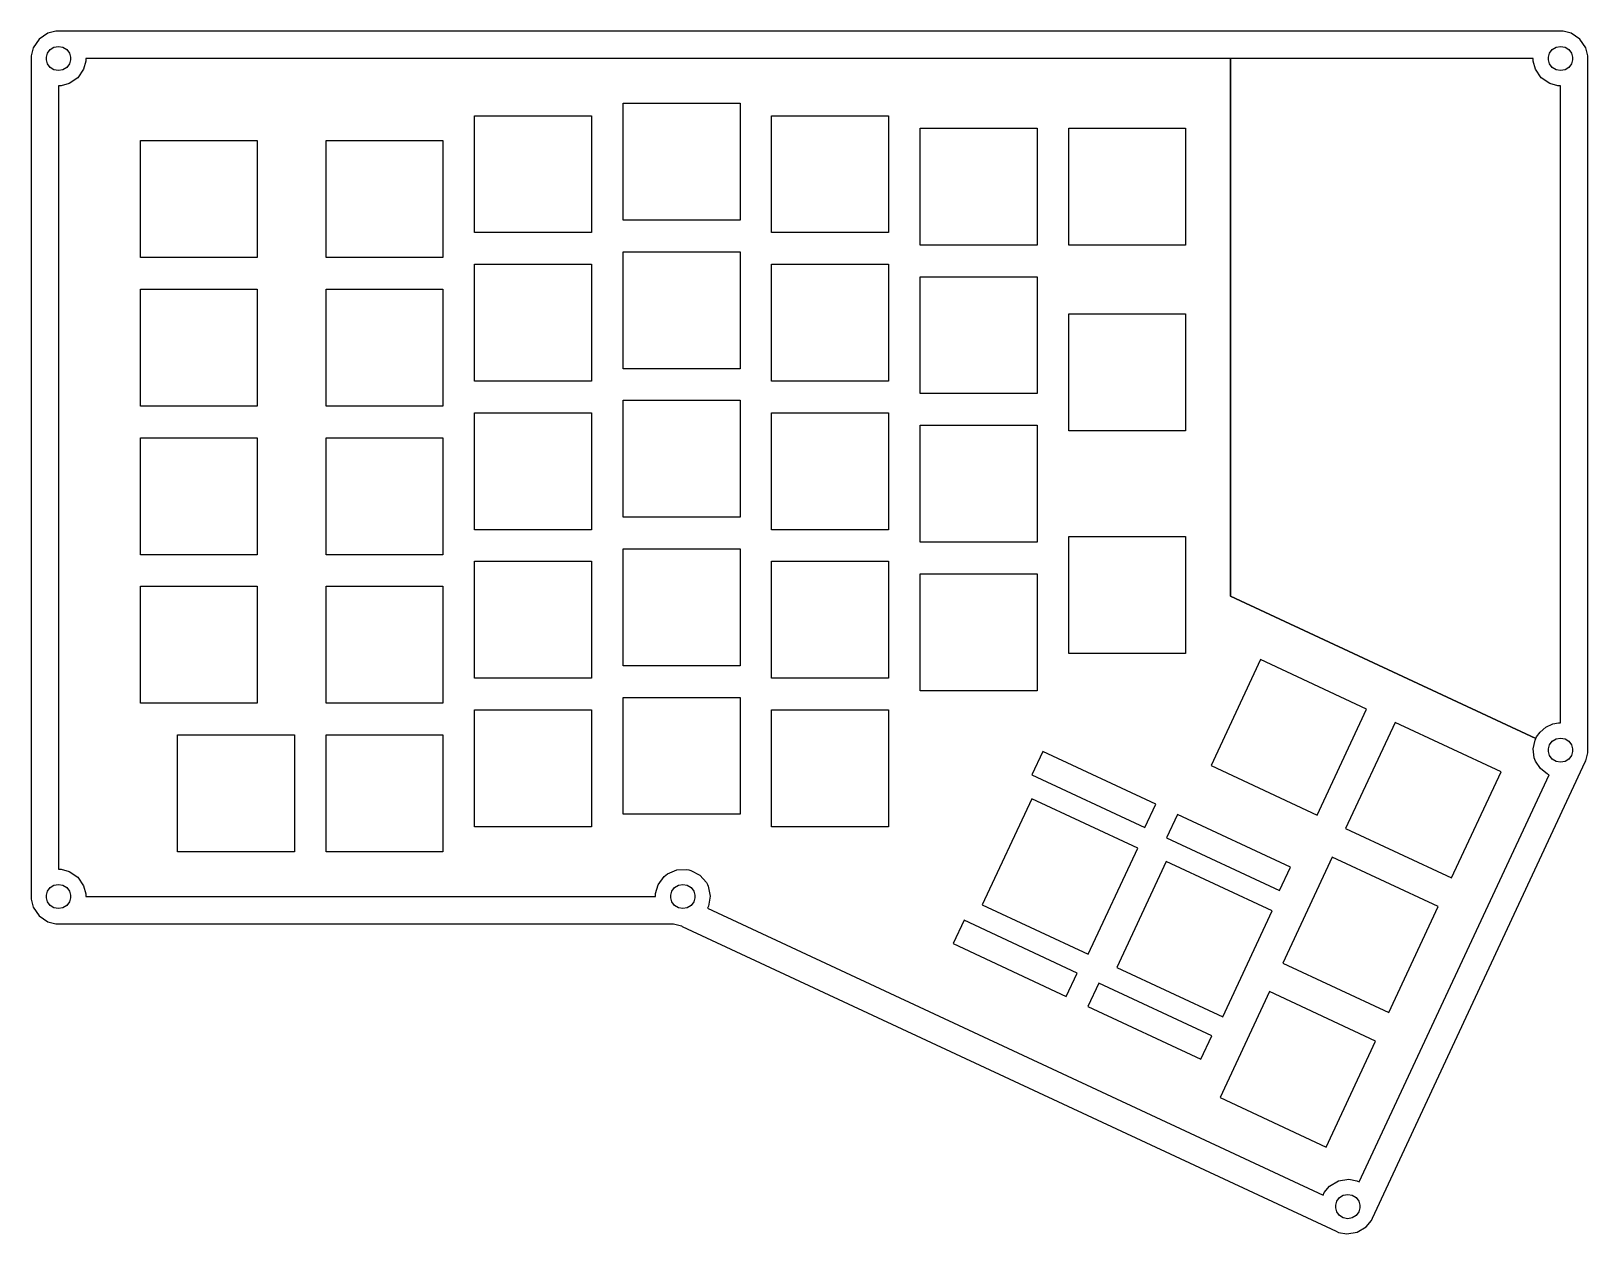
# Model space of a CAD drawing. Extents: x 0 to 200, y 0 to 154.
import ezdxf

# ---------------------------------------------------------------- set-up
doc = ezdxf.new("R2010")
doc.units = 0
doc.layers.get('0').update_dxf_attribs({"linetype": 'CONTINUOUS'})

msp = doc.modelspace()

# ---------------------------------------------------------------- linework, layer by layer
at = {"color": 1}
for p, q in [((2.18695, 154.193), (1.07349, 153.443)), ((3.20807, 154.467), (2.18695, 154.193)), ((3.54983, 154.467), (3.20807, 154.467)), ((196.202, 154.467), (3.54983, 154.467)), ((196.543, 154.467), (196.202, 154.467)), ((197.564, 154.193), (196.543, 154.467)), ((198.676, 153.443), (197.564, 154.193)), ((0.32384, 152.33), (0.04961, 151.309)), ((1.07349, 153.443), (0.32384, 152.33)), ((2.13183, 151.646), (2.48322, 152.13)), ((2.48322, 152.13), (2.97932, 152.421)), ((2.97932, 152.421), (3.54983, 152.517)), ((3.54983, 152.517), (4.11896, 152.421)), ((4.11896, 152.421), (4.61504, 152.13)), ((4.61504, 152.13), (4.96644, 151.646)), ((194.784, 151.646), (195.136, 152.13)), ((195.136, 152.13), (195.632, 152.421)), ((195.632, 152.421), (196.201, 152.517)), ((196.201, 152.517), (196.77, 152.421)), ((196.77, 152.421), (197.266, 152.13)), ((197.266, 152.13), (197.618, 151.646)), ((199.426, 152.33), (198.676, 153.443)), ((199.701, 151.309), (199.426, 152.33)), ((0.04961, 151.309), (0.04961, 150.967)), ((0.04961, 150.967), (0.04961, 43.4813)), ((1.99953, 151.138), (2.13183, 151.646)), ((1.99953, 150.967), (1.99953, 151.138)), ((1.99953, 150.797), (1.99953, 150.967)), ((2.13183, 150.289), (1.99953, 150.797)), ((2.48322, 149.805), (2.13183, 150.289)), ((2.97932, 149.514), (2.48322, 149.805)), ((4.61504, 149.805), (4.11896, 149.514)), ((4.96644, 150.289), (4.61504, 149.805)), ((4.96644, 151.646), (5.10011, 151.138)), ((5.10011, 150.797), (4.96644, 150.289)), ((5.10011, 151.138), (5.10011, 150.967)), ((5.10011, 150.967), (5.10011, 150.797)), ((7.05005, 150.627), (6.77443, 149.605)), ((153.859, 150.967), (7.05005, 150.967)), ((7.05005, 150.967), (7.05005, 150.627)), ((192.702, 150.967), (153.859, 150.967)), ((153.859, 150.967), (153.859, 81.9976)), ((153.859, 81.9976), (153.859, 150.967)), ((192.702, 150.627), (192.702, 150.967)), ((192.977, 149.605), (192.702, 150.627)), ((194.652, 151.138), (194.784, 151.646)), ((194.652, 150.967), (194.652, 151.138)), ((194.652, 150.797), (194.652, 150.967)), ((194.784, 150.289), (194.652, 150.797)), ((195.136, 149.805), (194.784, 150.289)), ((195.632, 149.514), (195.136, 149.805)), ((197.266, 149.805), (196.77, 149.514)), ((197.618, 150.289), (197.266, 149.805)), ((197.618, 151.646), (197.751, 151.138)), ((197.751, 150.797), (197.618, 150.289)), ((197.751, 151.138), (197.751, 150.967)), ((197.751, 150.967), (197.751, 150.797)), ((199.701, 150.967), (199.701, 151.309)), ((199.701, 62.2529), (199.701, 150.967)), ((3.54983, 149.417), (2.97932, 149.514)), ((4.11896, 149.514), (3.54983, 149.417)), ((6.02477, 148.492), (4.91134, 147.742)), ((6.77443, 149.605), (6.02477, 148.492)), ((193.726, 148.492), (192.977, 149.605)), ((194.84, 147.742), (193.726, 148.492)), ((196.201, 149.417), (195.632, 149.514)), ((196.77, 149.514), (196.201, 149.417)), ((3.54983, 147.467), (3.54983, 46.9815)), ((3.89019, 147.467), (3.54983, 147.467)), ((4.91134, 147.742), (3.89019, 147.467)), ((195.86, 147.467), (194.84, 147.742)), ((196.202, 147.467), (195.86, 147.467)), ((196.202, 65.7532), (196.202, 147.467)), ((75.9672, 145.225), (90.9669, 145.225)), ((75.9672, 130.225), (75.9672, 145.225)), ((90.9669, 145.225), (90.9669, 130.225)), ((56.9172, 143.625), (71.9169, 143.625)), ((56.9172, 128.625), (56.9172, 143.625)), ((71.9169, 143.625), (71.9169, 128.625)), ((95.0172, 143.625), (110.017, 143.625)), ((95.0172, 128.625), (95.0172, 143.625)), ((110.017, 143.625), (110.017, 128.625)), ((114.067, 142.025), (129.067, 142.025)), ((114.067, 127.025), (114.067, 142.025)), ((129.067, 142.025), (129.067, 127.025)), ((133.117, 142.025), (148.117, 142.025)), ((133.117, 127.025), (133.117, 142.025)), ((148.117, 142.025), (148.117, 127.025)), ((14.0546, 140.425), (29.0546, 140.425)), ((14.0546, 125.423), (14.0546, 140.425)), ((29.0546, 140.425), (29.0546, 125.423)), ((37.8672, 140.425), (52.8669, 140.425)), ((37.8672, 125.423), (37.8672, 140.425)), ((52.8669, 140.425), (52.8669, 125.423)), ((90.9669, 130.225), (75.9672, 130.225)), ((71.9169, 128.625), (56.9172, 128.625)), ((110.017, 128.625), (95.0172, 128.625)), ((75.9672, 126.175), (90.9669, 126.175)), ((75.9672, 111.175), (75.9672, 126.175)), ((90.9669, 126.175), (90.9669, 111.175)), ((129.067, 127.025), (114.067, 127.025)), ((148.117, 127.025), (133.117, 127.025)), ((29.0546, 125.423), (14.0546, 125.423)), ((52.8669, 125.423), (37.8672, 125.423)), ((56.9172, 124.575), (71.9169, 124.575)), ((56.9172, 109.575), (56.9172, 124.575)), ((71.9169, 124.575), (71.9169, 109.575)), ((95.0172, 124.575), (110.017, 124.575)), ((95.0172, 109.575), (95.0172, 124.575)), ((110.017, 124.575), (110.017, 109.575)), ((114.067, 122.975), (129.067, 122.975)), ((114.067, 107.975), (114.067, 122.975)), ((129.067, 122.975), (129.067, 107.975)), ((14.0546, 121.375), (29.0546, 121.375)), ((14.0546, 106.373), (14.0546, 121.375)), ((29.0546, 121.375), (29.0546, 106.373)), ((37.8672, 121.375), (52.8669, 121.375)), ((37.8672, 106.373), (37.8672, 121.375)), ((52.8669, 121.375), (52.8669, 106.373)), ((133.117, 118.212), (148.117, 118.212)), ((133.117, 103.212), (133.117, 118.212)), ((148.117, 118.212), (148.117, 103.212)), ((90.9669, 111.175), (75.9672, 111.175)), ((71.9169, 109.575), (56.9172, 109.575)), ((110.017, 109.575), (95.0172, 109.575)), ((129.067, 107.975), (114.067, 107.975)), ((29.0546, 106.373), (14.0546, 106.373)), ((52.8669, 106.373), (37.8672, 106.373)), ((75.9672, 107.125), (90.9669, 107.125)), ((75.9672, 92.1247), (75.9672, 107.125)), ((90.9669, 107.125), (90.9669, 92.1247)), ((56.9172, 105.525), (71.9169, 105.525)), ((56.9172, 90.5245), (56.9172, 105.525)), ((71.9169, 105.525), (71.9169, 90.5245)), ((95.0172, 105.525), (110.017, 105.525)), ((95.0172, 90.5245), (95.0172, 105.525)), ((110.017, 105.525), (110.017, 90.5245)), ((114.067, 103.925), (129.067, 103.925)), ((114.067, 88.9247), (114.067, 103.925)), ((129.067, 103.925), (129.067, 88.9247)), ((14.0546, 102.325), (29.0546, 102.325)), ((14.0546, 87.3234), (14.0546, 102.325)), ((29.0546, 102.325), (29.0546, 87.3234)), ((37.8672, 102.325), (52.8669, 102.325)), ((37.8672, 87.3234), (37.8672, 102.325)), ((52.8669, 102.325), (52.8669, 87.3234)), ((148.117, 103.212), (133.117, 103.212)), ((90.9669, 92.1247), (75.9672, 92.1247)), ((71.9169, 90.5245), (56.9172, 90.5245)), ((110.017, 90.5245), (95.0172, 90.5245)), ((75.9672, 88.0745), (90.9669, 88.0745)), ((75.9672, 73.0747), (75.9672, 88.0745)), ((90.9669, 88.0745), (90.9669, 73.0747)), ((129.067, 88.9247), (114.067, 88.9247)), ((133.117, 89.6373), (148.117, 89.6373)), ((133.117, 74.6372), (133.117, 89.6373)), ((148.117, 89.6373), (148.117, 74.6372)), ((29.0546, 87.3234), (14.0546, 87.3234)), ((52.8669, 87.3234), (37.8672, 87.3234)), ((56.9172, 86.4747), (71.9169, 86.4747)), ((56.9172, 71.4745), (56.9172, 86.4747)), ((71.9169, 86.4747), (71.9169, 71.4745)), ((95.0172, 86.4747), (110.017, 86.4747)), ((95.0172, 71.4745), (95.0172, 86.4747)), ((110.017, 86.4747), (110.017, 71.4745)), ((114.067, 84.8748), (129.067, 84.8748)), ((114.067, 69.8747), (114.067, 84.8748)), ((129.067, 84.8748), (129.067, 69.8747)), ((14.0546, 83.275), (29.0546, 83.275)), ((14.0546, 68.2734), (14.0546, 83.275)), ((29.0546, 83.275), (29.0546, 68.2734)), ((37.8672, 83.275), (52.8669, 83.275)), ((37.8672, 68.2734), (37.8672, 83.275)), ((52.8669, 83.275), (52.8669, 68.2734)), ((153.859, 81.9976), (193.03, 63.7328)), ((193.03, 63.7328), (153.859, 81.9976)), ((148.117, 74.6372), (133.117, 74.6372)), ((90.9669, 73.0747), (75.9672, 73.0747)), ((157.711, 73.8657), (151.372, 60.2714)), ((171.305, 67.5266), (157.711, 73.8657)), ((71.9169, 71.4745), (56.9172, 71.4745)), ((110.017, 71.4745), (95.0172, 71.4745)), ((29.0546, 68.2734), (14.0546, 68.2734)), ((52.8669, 68.2734), (37.8672, 68.2734)), ((75.9672, 69.0245), (90.9669, 69.0245)), ((75.9672, 54.0247), (75.9672, 69.0245)), ((90.9669, 69.0245), (90.9669, 54.0247)), ((129.067, 69.8747), (114.067, 69.8747)), ((56.9172, 67.4247), (71.9169, 67.4247)), ((56.9172, 52.4245), (56.9172, 67.4247)), ((71.9169, 67.4247), (71.9169, 52.4245)), ((95.0172, 67.4247), (110.017, 67.4247)), ((95.0172, 52.4245), (95.0172, 67.4247)), ((110.017, 67.4247), (110.017, 52.4245)), ((164.966, 53.9323), (171.305, 67.5266)), ((18.8171, 64.225), (33.8171, 64.225)), ((18.8171, 49.2234), (18.8171, 64.225)), ((33.8171, 64.225), (33.8171, 49.2234)), ((37.8672, 64.225), (52.8669, 64.225)), ((37.8672, 49.2234), (37.8672, 64.225)), ((52.8669, 64.225), (52.8669, 49.2234)), ((174.976, 65.8153), (168.636, 52.2206)), ((188.571, 59.4762), (174.976, 65.8153)), ((193.03, 63.7328), (193.133, 63.9576)), ((193.133, 63.9576), (193.576, 64.5693)), ((193.576, 64.5693), (194.32, 65.206)), ((194.32, 65.206), (195.213, 65.611)), ((195.213, 65.611), (195.954, 65.7532)), ((195.954, 65.7532), (196.202, 65.7532)), ((129.796, 62.0709), (128.402, 59.0808)), ((144.297, 55.3089), (129.796, 62.0709)), ((192.705, 62.4071), (192.931, 63.5233)), ((192.833, 61.2757), (192.705, 62.4071)), ((192.931, 63.5233), (193.03, 63.7328)), ((194.652, 62.4237), (194.784, 62.9324)), ((194.652, 62.2529), (194.652, 62.4237)), ((194.652, 62.0847), (194.652, 62.2529)), ((194.784, 61.5763), (194.652, 62.0847)), ((194.784, 62.9324), (195.136, 63.416)), ((195.136, 63.416), (195.632, 63.7067)), ((195.632, 63.7067), (196.201, 63.803)), ((196.201, 63.803), (196.77, 63.7067)), ((196.77, 63.7067), (197.266, 63.416)), ((197.266, 63.416), (197.618, 62.9324)), ((197.618, 62.9324), (197.751, 62.4237)), ((197.751, 62.0847), (197.618, 61.5763)), ((197.751, 62.4237), (197.751, 62.2529)), ((197.751, 62.2529), (197.751, 62.0847)), ((199.427, 60.8902), (199.701, 61.9125)), ((199.701, 61.9125), (199.701, 62.2529)), ((151.372, 60.2714), (164.966, 53.9323)), ((172.078, 2.24069), (199.373, 60.7741)), ((192.913, 61.0567), (192.833, 61.2757)), ((192.992, 60.839), (192.913, 61.0567)), ((193.621, 59.8897), (192.992, 60.839)), ((195.136, 61.0912), (194.784, 61.5763)), ((195.632, 60.802), (195.136, 61.0912)), ((196.201, 60.7039), (195.632, 60.802)), ((196.77, 60.802), (196.201, 60.7039)), ((197.266, 61.0912), (196.77, 60.802)), ((197.618, 61.5763), (197.266, 61.0912)), ((199.373, 60.7741), (199.427, 60.8902)), ((128.402, 59.0808), (142.903, 52.3187)), ((170.386, 6.89158), (194.722, 59.0808)), ((182.232, 45.8819), (188.571, 59.4762)), ((194.511, 59.1799), (193.621, 59.8897)), ((194.722, 59.0808), (194.511, 59.1799)), ((128.37, 56.0186), (122.029, 42.4244)), ((141.964, 49.6796), (128.37, 56.0186)), ((90.9669, 54.0247), (75.9672, 54.0247)), ((142.903, 52.3187), (144.297, 55.3089)), ((147.061, 54.0205), (145.667, 51.0286)), ((161.563, 47.2585), (147.061, 54.0205)), ((71.9169, 52.4245), (56.9172, 52.4245)), ((110.017, 52.4245), (95.0172, 52.4245)), ((168.636, 52.2206), (182.232, 45.8819)), ((145.667, 51.0286), (160.168, 44.2666)), ((33.8171, 49.2234), (18.8171, 49.2234)), ((52.8669, 49.2234), (37.8672, 49.2234)), ((135.625, 36.0853), (141.964, 49.6796)), ((145.634, 47.9683), (139.295, 34.3738)), ((159.229, 41.6292), (145.634, 47.9683)), ((166.925, 48.5496), (160.586, 34.9553)), ((180.519, 42.2106), (166.925, 48.5496)), ((3.54983, 46.9815), (3.89019, 46.9815)), ((3.89019, 46.9815), (4.91134, 46.7071)), ((4.91134, 46.7071), (6.02477, 45.9574)), ((6.02477, 45.9574), (6.77443, 44.8441)), ((80.4803, 44.9957), (81.238, 46.0456)), ((81.238, 46.0456), (81.4462, 46.2111)), ((81.4462, 46.2111), (81.6529, 46.3779)), ((81.6529, 46.3779), (82.8407, 46.8905)), ((82.8407, 46.8905), (84.1347, 46.9565)), ((84.1347, 46.9565), (84.394, 46.8986)), ((84.394, 46.8986), (84.6529, 46.8422)), ((84.6529, 46.8422), (85.7966, 46.2361)), ((85.7966, 46.2361), (86.6581, 45.2684)), ((160.168, 44.2666), (161.563, 47.2585)), ((1.99953, 43.652), (2.13183, 44.1607)), ((2.13183, 44.1607), (2.48322, 44.6444)), ((2.48322, 44.6444), (2.97932, 44.9351)), ((2.97932, 44.9351), (3.54983, 45.0314)), ((3.54983, 45.0314), (4.11896, 44.9351)), ((4.11896, 44.9351), (4.61504, 44.6444)), ((4.61504, 44.6444), (4.96644, 44.1607)), ((4.96644, 44.1607), (5.10011, 43.652)), ((6.77443, 44.8441), (7.05005, 43.8231)), ((80.137, 43.8602), (80.4803, 44.9957)), ((82.0872, 43.652), (82.2194, 44.1607)), ((82.2194, 44.1607), (82.5708, 44.6444)), ((82.5708, 44.6444), (83.0668, 44.9351)), ((83.0668, 44.9351), (83.6359, 45.0314)), ((83.6359, 45.0314), (84.2049, 44.9351)), ((84.2049, 44.9351), (84.7012, 44.6444)), ((84.7012, 44.6444), (85.0526, 44.1607)), ((85.0526, 44.1607), (85.1863, 43.652)), ((86.6581, 45.2684), (86.7752, 45.0303)), ((86.7752, 45.0303), (86.8923, 44.7933)), ((86.8923, 44.7933), (87.1361, 43.5211)), ((0.04961, 43.4813), (0.04961, 43.1408)), ((0.04961, 43.1408), (0.32384, 42.1199)), ((0.32384, 42.1199), (1.07349, 41.0076)), ((1.99953, 43.4813), (1.99953, 43.652)), ((1.99953, 43.313), (1.99953, 43.4813)), ((2.13183, 42.8046), (1.99953, 43.313)), ((2.48322, 42.3196), (2.13183, 42.8046)), ((2.97932, 42.0303), (2.48322, 42.3196)), ((3.54983, 41.9322), (2.97932, 42.0303)), ((4.11896, 42.0303), (3.54983, 41.9322)), ((4.61504, 42.3196), (4.11896, 42.0303)), ((4.96644, 42.8046), (4.61504, 42.3196)), ((5.10011, 43.313), (4.96644, 42.8046)), ((5.10011, 43.652), (5.10011, 43.4813)), ((5.10011, 43.4813), (5.10011, 43.313)), ((7.05005, 43.8231), (7.05005, 43.4813)), ((7.05005, 43.4813), (80.137, 43.4813)), ((80.137, 43.4813), (80.137, 43.8602)), ((82.0872, 43.4813), (82.0872, 43.652)), ((82.0872, 43.313), (82.0872, 43.4813)), ((82.2194, 42.8046), (82.0872, 43.313)), ((82.5708, 42.3196), (82.2194, 42.8046)), ((83.0668, 42.0303), (82.5708, 42.3196)), ((83.6359, 41.9322), (83.0668, 42.0303)), ((84.2049, 42.0303), (83.6359, 41.9322)), ((84.7012, 42.3196), (84.2049, 42.0303)), ((85.0526, 42.8046), (84.7012, 42.3196)), ((85.1863, 43.313), (85.0526, 42.8046)), ((85.1863, 43.652), (85.1863, 43.4813)), ((85.1863, 43.4813), (85.1863, 43.313)), ((86.9199, 42.2437), (86.808, 42.0028)), ((86.808, 42.0028), (165.735, 5.19934)), ((87.1361, 43.5211), (86.9199, 42.2437)), ((122.029, 42.4244), (135.625, 36.0853)), ((174.18, 28.6163), (180.519, 42.2106)), ((1.07349, 41.0076), (2.18695, 40.2579)), ((2.18695, 40.2579), (3.20807, 39.9824)), ((3.20807, 39.9824), (3.54983, 39.9824)), ((3.54983, 39.9824), (82.0843, 39.9824)), ((82.0843, 39.9824), (82.4537, 39.9824)), ((82.4537, 39.9824), (83.4485, 39.7083)), ((119.706, 40.4315), (118.311, 37.4414)), ((134.207, 33.6696), (119.706, 40.4315)), ((152.889, 28.0348), (159.229, 41.6292)), ((83.4485, 39.7083), (83.5642, 39.6543)), ((83.5642, 39.6543), (167.428, 0.54708)), ((118.311, 37.4414), (132.813, 30.6792)), ((139.295, 34.3738), (152.889, 28.0348)), ((160.586, 34.9553), (174.18, 28.6163)), ((132.813, 30.6792), (134.207, 33.6696)), ((136.972, 32.3812), (135.577, 29.3908)), ((151.473, 25.6191), (136.972, 32.3812)), ((158.874, 31.2842), (152.535, 17.6899)), ((172.468, 24.9452), (158.874, 31.2842)), ((135.577, 29.3908), (150.078, 22.6288)), ((150.078, 22.6288), (151.473, 25.6191)), ((166.129, 11.3509), (172.468, 24.9452)), ((152.535, 17.6899), (166.129, 11.3509)), ((165.879, 5.50803), (166.559, 6.31832)), ((166.559, 6.31832), (167.71, 7.00871)), ((167.71, 7.00871), (169.034, 7.21953)), ((169.034, 7.21953), (170.077, 7.03626)), ((170.077, 7.03626), (170.386, 6.89158)), ((165.735, 5.19934), (165.879, 5.50803)), ((167.357, 3.89019), (167.489, 4.39872)), ((167.489, 4.39872), (167.841, 4.88237)), ((167.841, 4.88237), (168.337, 5.17317)), ((168.337, 5.17317), (168.906, 5.26962)), ((168.906, 5.26962), (169.475, 5.17317)), ((169.475, 5.17317), (169.972, 4.88237)), ((169.972, 4.88237), (170.323, 4.39872)), ((170.323, 4.39872), (170.457, 3.89019)), ((167.357, 3.71934), (167.357, 3.89019)), ((167.357, 3.54983), (167.357, 3.71934)), ((167.489, 3.04133), (167.357, 3.54983)), ((167.841, 2.55764), (167.489, 3.04133)), ((168.337, 2.26687), (167.841, 2.55764)), ((168.906, 2.16903), (168.337, 2.26687)), ((169.475, 2.26687), (168.906, 2.16903)), ((169.972, 2.55764), (169.475, 2.26687)), ((170.323, 3.04133), (169.972, 2.55764)), ((170.457, 3.54983), (170.323, 3.04133)), ((170.457, 3.89019), (170.457, 3.71934)), ((170.457, 3.71934), (170.457, 3.54983)), ((171.934, 1.93201), (172.078, 2.24069)), ((167.428, 0.54708), (167.735, 0.40376)), ((167.735, 0.40376), (168.778, 0.22049)), ((168.778, 0.22049), (170.104, 0.43133)), ((170.104, 0.43133), (171.253, 1.12172)), ((171.253, 1.12172), (171.934, 1.93201))]:
    msp.add_line(p, q, dxfattribs=at)

doc.saveas('drawing.dxf')
